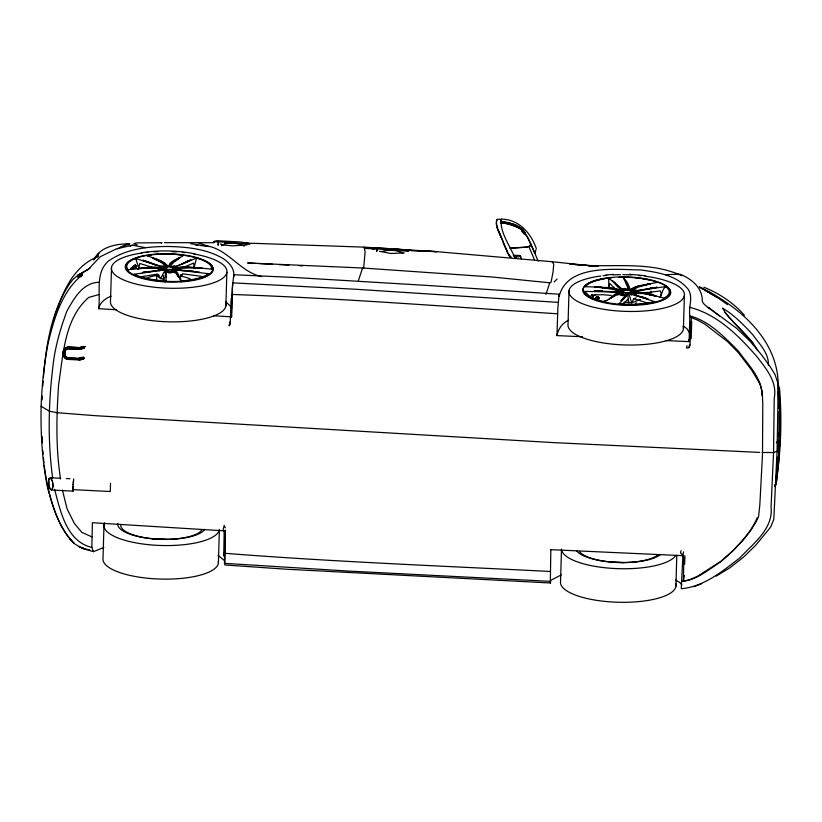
<?xml version="1.0" encoding="UTF-8"?>
<svg xmlns="http://www.w3.org/2000/svg" width="822" height="822" viewBox="0 0 822 822"><rect width="100%" height="100%" fill="white"/><g stroke="black" fill="none" stroke-linecap="round" stroke-linejoin="round"><path stroke-width="1.23" d="M81.101 276.963L82.241 274.846C61.958 291.348 54.098 318.289 48.221 342.856C44.111 363.766 41.922 384.984 41.121 406.274C40.597 433.749 42.138 461.368 47.697 488.33C53.502 507.821 59.102 529.193 74.412 543.568L69.932 539.057M775.567 483.552L779.523 446.182L780.14 411.185M103.88 547.503L93.441 551.634L91.848 547.421L92.393 522.72L224.016 530.827M550.832 549.517L550.329 582.962L550.894 580.25L561.364 574.866M73.014 486.48L73.117 489.645L110.271 491.525L110.508 483.387M716.054 576.15L729.659 567.961L743.335 557.316L755.572 545.418L770.625 527.159L773.81 519.391L777.067 451.196L778.198 386.792L777.797 382.805L775.064 374.647L769.484 365.636L761.141 354.323L749.643 340.811L736.635 328.358L708.266 307.387L719.414 315.956M761.953 395.423C762.158 377.678 747.64 364.259 738.094 350.758C724.213 336.907 709.427 321.053 689.864 315.925C688.209 307.12 693.449 297.934 688.425 289.621C677.256 275.288 658.062 272.431 641.17 269.986C616.017 269.595 567.118 263.687 559.166 296.393L559.104 294.225L427.882 285.47L294.204 277.466L233.756 274.733L232.328 288.327L231.527 316.86L213.638 315.751M116.519 309.781L98.63 308.671C100.87 292.971 94.787 272.401 108.74 260.841C126.465 248.634 148.463 246.343 169.404 246.487C188.022 247.032 207.493 249.128 223.769 258.94C229.698 263.04 235.123 269.339 233.602 277.055L233.756 274.733M103.993 524.703L103.027 558.272A57.787 18.361 1.7 0 0 160.814 579.068A57.787 18.361 1.7 0 0 218.385 561.2M111.504 267.438L110.508 301.006A57.787 18.331 1.7 0 0 169.805 321.844A57.787 18.331 1.7 0 0 225.629 303.041M156.581 280.734L156.755 275M180.244 278.792L180.655 274.61M218.395 563.121L219.371 529.553A57.787 18.361 1.7 0 1 155.738 545.253A57.787 18.361 1.7 0 1 104.62 522.813M225.886 305.918L226.872 272.349M225.228 530.293L224.581 552.548L223.728 556.073L224.159 532.512L223.152 529.717L224.201 525.433L225.3 527.816M231.455 316.871L232.102 294.605L231.003 300.657L230.232 324.032L229.091 325.892L230.139 321.608M582.623 336.773L556.967 335.602L557.871 307.87L559.104 294.225M561.488 549.117L560.542 581.442A57.787 18.372 1.7 0 0 619.839 602.29A57.787 18.372 1.7 0 0 675.663 583.425M569.019 290.639L568.033 324.207A57.787 18.331 1.7 0 0 627.33 345.014A57.787 18.331 1.7 0 0 683.154 326.211M675.91 586.312L676.814 555.24M683.411 329.088L684.387 295.519M689.463 307.294C717.174 314.055 738.824 335.869 757 356.758C766.155 368.605 777.509 382.014 774.232 398.136L773.543 452.542L771.067 506.855C773.553 528.823 753.158 543.527 739.934 557.819C722.589 571.177 703.909 586.754 681.263 588.737L682.887 555.672L682.25 555.035M666.026 340.575L689.113 341.623L689.864 315.925M684.315 575.431L683.39 581.421L683.822 557.861L682.815 555.066L680.493 552.959L681.068 550.617M684.644 564.293L684.89 555.641M691.22 338.685L691.723 321.371M631.769 291.502L631.789 291.06C632.57 289.406 638.026 289.56 636.845 291.399M180.645 278.504L180.655 278.185A2.589 0.822 1.7 0 0 180.285 277.877M778.701 441.065L777.982 452.244M778.855 437.345L779.102 411.226M73.004 484.579L73.035 491.124L51.807 490.046M154.998 274.312L160.793 278.679L163.373 279.223L163.547 275.421L164.595 281.751M774.889 484.466L774.797 486.46L775.321 485.597M42.117 399.903L42.302 396.142M42.806 386.135L43.052 381.131M608.989 287.803L609.605 283.436L615.195 288.604M218.025 245.048C218.755 240.692 219.566 239.952 214.573 241.206M218.169 245.059L218.333 241.74L219.114 240.836L239.973 241.945L248.018 243.158L249.837 244.134L218.333 241.74M376.743 251.131C381.079 244.103 364.752 250.802 376.846 248.932M376.887 251.142L377.771 248.018L398.629 249.138L406.685 250.34L408.503 251.316L377 248.932M194.115 267.499L193.643 263.061L183.892 267.191M73.086 484.682L73.703 478.907M777.355 459.704L777.561 457.217M43.412 377.319C46.166 344.449 51.509 310.058 70.641 282.357C74.966 276.223 81.604 273.336 87.82 269.708M778.115 389.885C780.664 340.842 739.512 306.421 699.255 286.683M73.209 482.935L73.62 480.387M363.653 268.332L365.102 251.84L364.054 247.134L246.014 243.065M516.637 256.967L514.459 256.937C509.784 245.346 499.273 231.444 501.441 219.217M592.436 299.023L592.796 296.783L592.076 295.026M73.394 489.645L73.035 491.124M194.269 267.068L196.55 258.016L200.763 259.382A42.497 13.481 1.7 0 1 211.49 267.273L211.408 269.256M231.527 316.86L231.67 316.08M225.434 530.128L224.796 564.961L285.707 569.173L550.689 582.993M169.178 266.503C167.133 259.362 194.393 254.707 177.994 254.635A42.497 13.481 1.7 0 0 151.895 254.83L147.004 255.806M98.63 308.671C99.894 302.455 105.535 298.242 111.196 296.187M691.579 317.6L690.768 322.471L689.997 345.857L688.857 347.706L686.462 348.025L687.038 345.682M688.857 347.706L689.637 344.5M682.815 555.066L683.596 551.85M545.952 294.338L549.764 282.809L551.038 282.295L553.114 271.64L553.72 264.181L552.127 261.725L436.739 251.655L392.115 248.881M163.373 279.223L163.897 277.343M510.246 248.306L526.799 247.186L529.974 246.24L531.115 244.463C527.909 237.414 523.974 229.8 516.278 226.841M358.31 281.001L362.564 268.003L491.792 276.963L549.764 282.809M52.814 323.282C60.304 297.461 70.99 267.099 98.106 256.505M510.174 248.141L526.707 247.011L529.892 246.076L531.033 244.298L530.334 244.524M660.241 297.369L661.196 293.331L660.261 290.896L644.664 292.951M660.333 297.245C661.7 295.036 663.796 283.2 667.772 288.337A42.497 13.481 1.7 0 1 666.457 296.619L663.796 298.324M757.185 517.757C749.787 535.482 734.899 549.219 720.73 561.734C708.687 569.502 696.984 580.003 682.137 581.37M631.193 294.8L636.444 293.937L636.156 294.923L634.286 295.19L647.9 298.951L629.22 293.094M631.008 294.769L635.642 293.536L632.077 292.087L632.539 293.988M651.003 291.522L650.233 293.362L655.627 296.125M689.309 339.209L688.487 340.986L689.113 341.623M651.219 291.276L650.233 293.362L648.774 292.827A35.552 11.272 1.7 0 0 646.534 292.242M171.027 271.722L171.911 269.883L173.401 271.959L166.897 272L167.647 269.924L168.757 271.733M170.38 265.588L171.521 263.276M82.221 346.73L78.522 348.138L72.726 347.84M84.06 357.488L79.703 358.741L67.671 358.135A4.131 3.915 13.7 0 1 64.722 353.275A4.131 3.915 13.7 0 1 67.938 348.733L79.981 349.34L80.248 348.816L80.011 348.096L67.979 347.48A5.425 5.138 13.7 0 0 63.407 353.213A5.425 5.138 13.7 0 0 67.63 359.378L79.672 359.995L84.029 358.741M73.569 358.556L78.213 358.782L81.912 357.385M79.672 359.995L79.703 358.741M515.969 256.947L518.908 256.813M202.212 277.651L201.38 276.346L183.912 273.993L182.381 274.168L179.473 278.545L182.453 274.106M776.348 442.842L778.927 439.154L779.051 432.382L780.181 432.444M93.862 259.824C100.171 246.96 114.751 244.196 127.831 243.785L129.814 243.836L127.585 244.771M165.458 267.725L165.705 266.297L167.39 266.564A35.552 11.282 1.7 0 1 169.62 266.585M93.78 259.824L95.866 256.587L93.595 259.495M636.094 297.903L633.824 298.735L631.615 302.763L623.99 302.229M556.967 335.602C558.015 329.766 561.405 324.495 566.533 321.299A65.647 20.848 1.7 0 1 568.495 320.19M592.837 296.721L593.268 296.136A35.552 11.272 1.7 0 1 595.652 294.595M171.068 266.739L174.213 265.732L176.638 266.811M160.156 266.595L163.095 265.825L165.582 266.78M94.253 259.249L98.876 253.299L94.746 258.262M590.699 296.167L591.635 294.985L602.711 294.718L611.301 295.427M166.938 269.822L164.945 271.496L166.229 280.857L165.582 281.771M594.974 299.27C596.258 293.803 601.992 298.468 596.823 300.688M595.272 299.352L597.604 296.567M595.981 298.838L597.306 296.485M595.888 299.742L598.221 296.958M598.005 297.718L599.156 297.913M596.505 300.297L598.837 297.513M597.224 299.783L598.848 297.831M622.891 298.571L623.497 298.119L621.175 300.533L626.765 294.903L627.114 293.218M87.214 270.53L100.253 256.7L116.046 249.035L132.291 245.192L145.206 247.648M625.429 294.862L626.929 293.218L626.631 295.334L620.518 294.43L622.922 292.632L623.302 294.543M622.09 304.921L628.111 299.074L628.738 302.928L627.669 293.218L627.546 295.026L618.997 303.719L624.638 304.191A42.497 13.481 1.7 0 0 649.976 302.681L654.569 301.674L628.717 293.156L631.615 302.763L640.379 299.537M585.696 286.827L587.083 284.936A42.497 13.481 1.7 0 1 603.553 278.884C612.215 275.421 615.277 287.998 622.768 290.104M204.606 276.911L208.572 273.695L173.36 269.575L175.672 272.01M621.175 300.533L626.806 295.303M635.694 303.195L636.238 302.63M554.162 281.925L557.111 279.069M96.934 256.978L98.352 255.632M177.275 259.115L176.309 259.999L179.854 257.666L171.408 263.132L169.733 266.534L173.689 262.321L179.854 257.666M81.08 274.476L83.7 272.103L77.494 275.514L90.471 267.818M657.394 282.552L653.428 280.98A42.497 13.481 1.7 0 0 628.902 277.374L623.107 277.271L624.021 279.449M611.969 296.958L617.641 293.567L622.788 292.581L620.353 294.358L616.14 295.19L609.431 298.807L611.969 296.958L612.986 296.578L609.431 298.807M130.842 268.342L135.538 264.89L136.647 266.585L133.935 268.702M132.013 267.653L135.538 264.89M130.852 268.804L135.188 264.941M131.345 269.503L135.681 266.102L136.647 266.585M132.763 269.39L136.288 266.626M221.498 245.644C227.992 241.473 237.609 242.582 244.175 246.158M128.551 244.751L128.91 243.846L120.331 247.443M584.73 291.44L585.757 293.218A42.497 13.481 1.7 0 0 600.101 300.575C608.783 305.044 613.078 290.485 622.398 292.447M629.231 289.93L637.769 285.974L657.641 282.357M663.971 298.222L644.171 292.683L632.262 291.861M208.572 273.695L206.086 275.288A42.497 13.481 1.7 0 1 186.615 280.364C177.429 284.915 180.871 269.791 172.548 269.78M180.645 270.459C181.878 268.63 177.038 269.113 176.011 269.935M187.406 261.232L186.07 262.033L190.755 259.947L173.75 267.376L175.651 267.407M511.335 257.029L509.907 256.906L508.797 255.221L505.551 248.265M213.854 241.432L213.484 241.853L218.19 241.74M652.565 302.804L654.569 301.674M196.55 258.016L174.069 267.52L175.857 268.373M701.721 583.63L693.912 586.774M130.153 246.251L132.291 245.192M182.001 264.057L190.755 259.947M117.289 248.809L127.831 243.785M77.566 277.086L82.241 274.846M161.883 268.475L163.917 267.602L135.692 258.468L132.424 259.906A42.497 13.481 1.7 0 0 127.02 267.921L128.294 269.893M161.297 243.035L162.037 242.716L136.144 242.901L133.729 243.898L137.182 244.761M521.898 230.407L527.19 236.459L534.896 253.289L535.985 249.6M777.067 451.196L773.543 452.542L762.169 452.48M645.558 284.618L643.749 285.275L650.305 283.785L634.841 287.248L629.703 290.043L632.231 289.991L638.591 286.94L650.305 283.785M530.416 244.689L531.115 244.463L538.184 261.149M169.928 266.544L170.894 266.677M247.073 244.956L232.41 245.87L223.194 244.946L220.306 243.929M84.563 347.552L80.248 348.816L67.938 348.199A4.778 4.521 13.7 0 0 64.044 353.326A4.778 4.521 13.7 0 0 67.63 358.844L79.94 359.471L84.255 358.197M80.011 348.096L85.467 346.524M79.981 349.34L84.337 348.086M99.041 294.502L88.632 297.472C64.198 318.926 63.366 354.57 58.629 384.49C56.451 415.953 55.66 447.733 60.561 478.99M83.875 346.381L79.415 347.593L68.041 347.018A5.692 5.384 13.7 0 0 63.191 352.987A5.692 5.384 13.7 0 0 67.671 359.43M83.823 348.148L79.364 349.36L67.99 348.785A3.863 3.658 13.7 0 0 65.041 353.08A3.863 3.658 13.7 0 0 67.723 357.662L79.097 358.248L83.567 357.025M79.046 360.015L83.515 358.793M651.949 287.895L649.904 288.419L657.179 287.31L632.231 291.337M78.213 358.782L80.515 358.207M381.953 251.45C388.785 249.775 396.687 249.528 402.842 253.34M682.887 581.318L689.524 579.726L697.292 576.397L721.12 561.179L732.813 550.976L742.883 540.126L750.763 530.262L755.993 522.124L758.552 516.658L759.836 504.842L762.497 454.361L762.785 403.664L762.2 391.436L760.011 384.09L751.637 370.075L738.588 352.926L727.521 341.572L704.639 323.991L697.097 319.881L690.326 317.302M640.061 290.454L657.179 287.31M99.575 282.234C82.714 282.491 74.196 298.201 66.921 311.065C59.955 329.714 54.519 348.949 52.649 368.831C48.344 405.051 47.779 441.897 52.649 478.085M665.83 286.549L632.313 291.512M140.922 276.798L157.043 274.188L158.42 274.353L160.793 278.679L163.434 272.914L166.003 269.626L134.212 274.26L136.329 275.658M147.251 271.918L142.442 272.534L165.582 269.503M404.249 252.878L391.067 253.505L379.507 251.296M174.521 267.849L187.447 266.821L211.655 269.123M141.281 252.878C158.985 249.939 177.213 250.381 194.804 253.813M142.442 272.534L149.707 271.517L147.713 271.579M137.305 268.753L155.564 267.263L163.681 268.106C155.122 269.236 146.111 267.191 137.305 268.753L145.114 268.126L142.936 268.064M149.655 271.599L154.3 271.096M128.088 269.76L150.94 267.099L163.691 267.931M605.855 275.031L613.428 274.373M161.975 267.51L164.205 267.386L143.007 260.307L157.279 265.568M196.139 267.653L193.848 267.756L202.068 268.26L182.813 267.058L174.644 268.023L175.857 269.883L178.518 268.979L174.685 268.085C183.604 268.917 192.913 266.893 202.068 268.26M161.862 267.51L164.133 267.448M665.224 274.64L680.03 274.24C691.446 278.699 702.8 287.936 702.235 301.304C703.673 304.664 706.941 306.585 709.735 308.712M520.038 256.834L520.758 256.824L520.182 255.508L514.099 255.272M600.286 290.967L602.588 291.245L594.306 291.05L621.596 291.974M224.817 243.25L239.962 243.579M164.472 242.665L214.316 242.716M497.259 219.269L501.317 219.392M633.824 298.735L648.445 303.349M199.479 272.103L189.42 271.106M621.802 292.139L584.689 291.389L589.127 296.115M594.306 291.05L602.588 291.245M597.851 266.071L584.637 265.28M598.488 265.938L588.388 265.619L590.926 265.927M594.933 287.084L614.219 288.471L621.833 290.505L620.199 292.18L618.072 290.947L621.74 290.556C612.935 290.125 604.067 286.97 594.933 287.084L603.153 287.69L600.872 287.279M364.516 248.388L373.394 248.789M401.27 250.052L436.739 251.655L401.074 250.032M173.648 267.314L175.507 267.407M550.73 549.661L682.887 555.672M362.564 268.003L247.597 262.978L256.351 263.43M181.169 270.561L185.145 270.746M550.093 571.465C441.589 565.947 332.972 561.775 224.642 553.288L224.468 563.347L348.497 571.074L550.082 581.349M258.858 263.564L272.616 264.283M278.874 264.602L288.882 265.126M78.789 347.614L68.082 347.069A5.425 5.138 13.7 0 0 63.51 352.792A5.425 5.138 13.7 0 0 64.301 356.686M68.041 348.323L72.809 348.559M67.733 358.967L72.49 359.214M759.631 452.408L553.853 442.626L95.506 415.696L57.067 412.706L49.351 411.206L41.121 406.274M50.348 477.726L60.181 478.229M66.335 478.538L70.024 478.723M298.91 265.66L302.712 265.886M364.054 247.134L388.282 248.645M585.449 286.652L609.873 287.638L622.09 290.361M558.21 302.383L356.707 289.313L232.636 282.85L232.184 294.471C340.791 298.273 449.172 306.719 557.604 313.798M629.375 274.25L645.054 275.709M166.26 280.949L160.506 280.569A42.497 13.481 1.7 0 1 137.747 275.812L134.212 274.26M622.223 304.027L623.23 304.109M193.735 271.229L173.689 269.441M610.335 291.769L613.459 292.036M582.14 265.054L569.646 263.934C606.831 269.102 646.729 259.505 681.777 275.709M552.127 261.725L591.542 265.866M650.87 294.646L648.948 294.43L655.792 296.043L639.824 292.242L632.128 292.026L635.766 293.433L643.194 293.577L655.792 296.043M195.502 245.038L197.968 245.336M200.424 245.624C225.505 244.36 238.647 271.897 261.56 276.603M197.825 242.541L209.024 246.651M501.009 223.307L500.68 222.567L510.339 224.242L519.545 228.393M500.68 222.567L504.348 223.183M500.742 221.324C509.517 222.69 521.672 224.714 525.566 233.859M525.381 233.931C521.487 224.827 509.342 222.885 500.619 221.519L501.03 219.289L500.968 222.084C509.424 223.337 520.305 225.351 524.683 233.52M501.697 219.135C518.98 219.371 531.053 233.263 536.324 248.573M190.714 243.692L207.123 246.23M643.534 297.338L641.879 297.03L647.9 298.951M89.752 549.908L82.292 548.315L75.028 544.143M505.468 223.327L515.25 226.297M159.704 270.859L158.143 270.366L158.081 269.667L162.602 270.037M79.159 546.856L83.947 548.12M81.738 548.295L93.441 551.634M496.878 220.306C494.988 225.454 499.283 231.876 500.834 236.983M143.007 260.307L149.029 262.321L147.344 261.53M496.827 219.556C494.546 227.098 501.451 235.996 503.516 243.466M91.848 547.421C66.376 541.523 60.355 510.801 54.601 489.326M152.522 267.438L139.74 263.472L138.939 267.91M152.327 257.872L164.287 263.184L167.575 266.544A5.035 1.593 1.7 0 1 174.161 268.558A5.035 1.593 1.7 0 1 165.88 269.195A5.035 1.593 1.7 0 1 167.678 266.534L165.849 266.215L161.235 262.413L152.327 257.872L157.382 260.142L156.005 259.269M146.809 255.58C154.002 258.591 163.321 259.721 168.099 266.513M703.827 287.186C719.147 293.382 733.491 302.763 744.362 315.258M91.982 536.9L81.789 532.337L74.381 523.47L67.055 508.818L62.441 490.128M699.871 287.669L711.996 293.742L727.573 304.654M702.944 288.728L716.188 296.999M704.403 289.878L712.51 294.779M510.318 256.618L507.225 252.015M675.571 580.034L679.886 582.582L681.921 584.966M515.302 257.43L513.339 255.241M218.077 555.415L224.314 560.388M623.199 290.002L612.308 280.703L615.103 283.292L614.301 282.347M620.024 292.2L616.469 290.998L614.887 291.378L614.774 292.057M156.971 275.123L158.441 276.202M225.475 301.386L231.691 307.459M683.452 326.057L687.274 329.077L689.268 332.684M618.884 303.801L619.994 304.736M724.768 312.401L753.127 343.206M615.226 283.415L619.202 287.381M629.2 290.793L628.214 289.786C630.741 285.08 625.778 280.662 623.107 277.271M177.881 275.36L177.408 274.877L178.949 277.456L175.487 271.424L172.075 269.863L173.586 271.897L175.857 273.171L178.949 277.456M521.559 230.848L524.364 234.013M72.5 541.749C54.118 520.85 48.025 492.255 44.152 465.416M618.802 286.94L620.826 289.21M625.583 281.679L628.142 286.251L627.669 289.745L627.474 286.888L624.443 279.973M757.648 350.562C748.883 334.102 731.631 324.002 722.61 308.147C734.221 315.062 743.756 324.967 752.87 334.821C759.436 344.192 769.094 353.028 768.375 365.441M135.198 265.403L135.681 266.102M508.746 254.234L509.712 255.673M623.343 289.971L623.888 290.824M628.583 286.169L629.775 288.635M135.692 258.468L138.98 268.63M591.85 294.81L592.796 296.783M506.26 248.932L507.493 251.696M528.988 246.754L534.423 259.731M503.763 243.065L505.849 248.018M503.434 243.261L505.664 248.552M503.321 242.007L498.851 231.003M179.515 277.517L181.128 281.617M520.182 255.508L521.467 258.94M166.26 275.452L165.767 271.496L167.472 269.893L166.373 272.257L166.445 277.548M497.269 226.214L497.731 227.889M778.568 385.138L779.986 404.948M181.159 280.836L181.272 281.658M627.063 289.817L626.508 288.851L624.648 288.43L621.864 288.83L621.586 289.632M42.765 450.487L43.114 454.217M43.463 457.946L43.926 462.93M778.054 391.282L779.04 408.729M608.64 278.134L608.958 288.522M500.968 222.084L500.999 222.731M42.117 436.482L42.343 442.883M66.346 348.199A4.778 4.521 13.7 0 1 68.082 347.614M67.774 357.714A4.131 3.915 13.7 0 1 64.825 352.864A4.131 3.915 13.7 0 1 64.815 351.333M65.431 349.936A4.131 3.915 13.7 0 1 66.561 348.877M170.226 266.79A4.85 1.541 1.7 0 1 173.432 269.154A4.85 1.541 1.7 0 1 165.643 269.215A4.85 1.541 1.7 0 1 167.256 266.821M201.852 259.629A43.987 13.953 1.7 0 1 200.794 278.689A43.987 13.953 1.7 0 1 140.737 278.011A43.987 13.953 1.7 0 1 133.965 258.858M135.003 258.457A43.987 13.953 1.7 0 1 145.227 255.796M148.782 255.231A43.987 13.953 1.7 0 1 151.279 254.912M157.762 254.347A43.987 13.953 1.7 0 1 173.761 254.358M178.292 254.707A43.987 13.953 1.7 0 1 182.751 255.2M184.909 255.498A43.987 13.953 1.7 0 1 195.77 257.697M196.838 257.995A43.987 13.953 1.7 0 1 200.928 259.29M145.525 278.781A26.099 8.282 1.7 0 1 156.899 275.462M181.785 276.305A26.099 8.282 1.7 0 1 190.642 279.203M193.376 253.885A57.787 18.331 1.7 0 1 215.2 282.203A57.787 18.331 1.7 0 1 125.191 280.61A57.787 18.331 1.7 0 1 142.114 252.981M145.607 252.529A57.787 18.331 1.7 0 1 147.991 252.272M154.135 251.789A57.787 18.331 1.7 0 1 157.927 251.614M172.106 251.655A57.787 18.331 1.7 0 1 176.627 251.902M182.361 252.385A57.787 18.331 1.7 0 1 184.868 252.662M622.973 290.392A4.85 1.541 1.7 0 1 631.06 290.865A4.85 1.541 1.7 0 1 627.011 292.992A4.85 1.541 1.7 0 1 622.223 290.783M654.353 281.165A43.987 13.953 1.7 0 1 659.491 301.489A43.987 13.953 1.7 0 1 595.714 300.379A43.987 13.953 1.7 0 1 597.275 280.179M598.293 279.922A43.987 13.953 1.7 0 1 601.591 279.203M602.721 278.987A43.987 13.953 1.7 0 1 605.095 278.596M608.783 278.103A43.987 13.953 1.7 0 1 612 277.774M618.647 277.374A43.987 13.953 1.7 0 1 628.974 277.425M635.807 277.887A43.987 13.953 1.7 0 1 639.167 278.247M642.424 278.679A43.987 13.953 1.7 0 1 648.671 279.788M603.05 301.972A26.099 8.271 1.7 0 1 606.893 300.287M644.869 276.151A57.787 18.331 1.7 0 1 674.954 304.417A57.787 18.331 1.7 0 1 583.548 304.13A57.787 18.331 1.7 0 1 600.779 276.017M603.112 275.719A57.787 18.331 1.7 0 1 606.718 275.349M612.904 274.908A57.787 18.331 1.7 0 1 620.559 274.682M622.819 274.682A57.787 18.331 1.7 0 1 631.882 274.949M638.612 275.452A57.787 18.331 1.7 0 1 641.129 275.699M201.822 529.974A41.008 13.029 1.7 0 1 156.437 539.037A41.008 13.029 1.7 0 1 120.762 524.528M152.984 539.355A26.099 8.292 1.7 0 1 166.465 539.468M204.76 529.358A43.987 13.974 1.7 0 1 156.077 539.088A43.987 13.974 1.7 0 1 117.813 523.522M657.528 555.076A41.008 13.039 1.7 0 1 617.168 562.402A41.008 13.039 1.7 0 1 579.654 551.798M660.343 554.603A43.987 13.984 1.7 0 1 617.045 562.464A43.987 13.984 1.7 0 1 576.797 551.079M610.499 562.525A26.099 8.292 1.7 0 1 623.98 562.649M675.725 555.58A57.787 18.372 1.7 0 1 616.284 568.588A57.787 18.372 1.7 0 1 561.775 550.761M779.893 416.446L779.883 439.421L778.557 462.344L776.153 484.846L776.882 477.623C781.075 447.908 781.948 417.812 779.503 387.902L779.287 387.306L778.824 393.337L779.893 416.446M631.604 291.009L629.868 290.074L632.334 290.094L631.604 291.009M48.632 479.832L48.94 486.46L50.543 489.552L51.437 489.881L52.238 489.326L53.029 485.894L52.464 481.281L50.872 478.188L49.176 478.414L48.632 479.832M48.611 479.935L48.94 486.388L50.543 489.409L51.447 489.727L52.248 489.182L53.04 485.853L52.474 481.353L50.872 478.332L49.166 478.548L48.611 479.935M172.99 272.164C167.01 274.733 165.551 270.119 172.99 272.164M163.681 268.167L162.725 269.986L159.817 269.123L163.681 268.167M620.774 294.687L620.846 295.232C627.278 297.143 627.309 293.742 620.774 294.687M145.586 278.596A43.617 13.84 1.7 0 0 212.795 269.452A43.617 13.84 1.7 0 0 149.378 254.748A43.617 13.84 1.7 0 0 145.586 278.596M166.126 269.041A4.665 1.48 1.7 0 0 173.802 268.445A4.665 1.48 1.7 0 0 167.791 266.575A4.665 1.48 1.7 0 0 166.126 269.041M624.021 292.55A5.035 1.593 1.7 0 0 631.779 291.491A5.035 1.593 1.7 0 0 624.463 289.796A5.035 1.593 1.7 0 0 624.021 292.55M603.101 301.777A43.617 13.83 1.7 0 0 670.31 292.611A43.617 13.83 1.7 0 0 606.893 277.939A43.617 13.83 1.7 0 0 603.101 301.777M624.227 292.375A4.665 1.48 1.7 0 0 631.409 291.399A4.665 1.48 1.7 0 0 624.628 289.827A4.665 1.48 1.7 0 0 624.227 292.375"/></g></svg>
